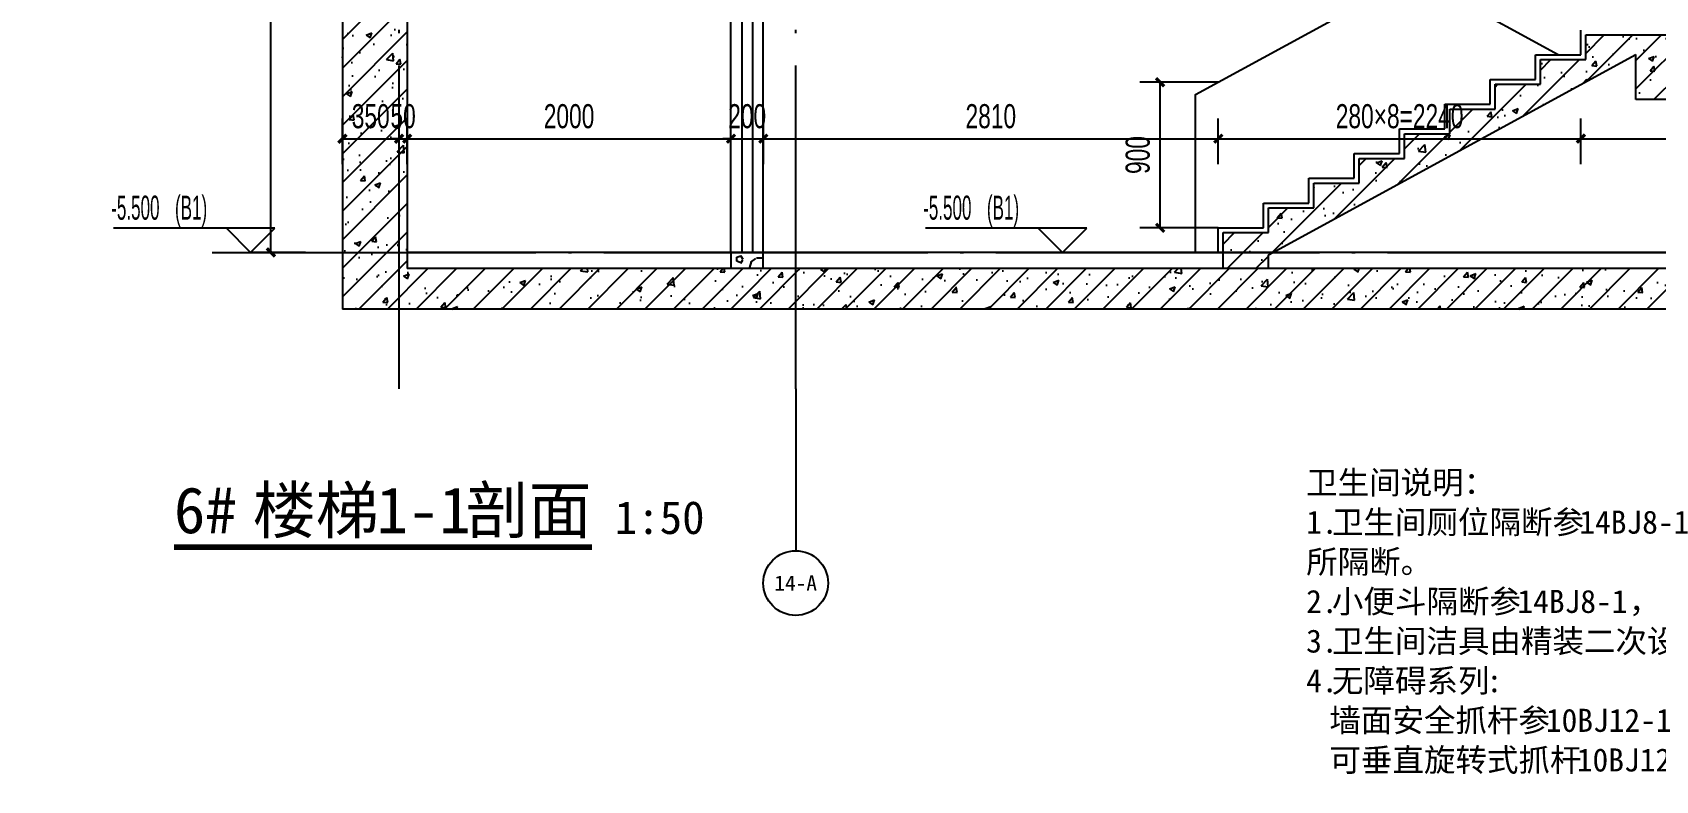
# Model space of a CAD drawing. Extents: x -26219 to 315419, y -160410 to -120810.
# Drawn here: x 255749 to 265774, y -140600 to -135975 of the extents above; entities that cross this region are included whole.
import ezdxf
from ezdxf.enums import TextEntityAlignment as Align
from ezdxf.xclip import XClip

# ---------------------------------------------------------------- set-up
doc = ezdxf.new("R2010")
doc.units = 0
doc.header["$LTSCALE"] = 1000
doc.header["$MEASUREMENT"] = 0
doc.header["$XCLIPFRAME"] = 0
doc.linetypes.add('104-14# 核心筒$2$DOTE', pattern=[2.42, 2, -0.2, 0.02, -0.2])
doc.linetypes.add('DOTE', pattern=[2.42, 2, -0.2, 0.02, -0.2])
for name, color, linetype in [('01-标注_尺寸', 124, 'Continuous'), ('01-标注_标高', 200, 'Continuous'), ('01-标注_轴线坐标', 132, 'Continuous'), ('02-TEXT_标注', 130, 'Continuous'), ('02-TEXT_轴号', 7, 'Continuous'), ('05-填充_天正', 26, 'Continuous'), ('104-13#14# B1核心筒$0$05-填充_天正', 26, 'Continuous'), ('104-13#14# B1核心筒$0$A-E_楼梯', 171, 'Continuous'), ('104-13#14# B1核心筒$0$A_STR-砼墙', 51, 'Continuous'), ('104-13#14# B1核心筒$0$DOOR_FIRE', 220, 'Continuous'), ('104-14# 核心筒$2$A_AXIS-轴线', 36, '104-14# 核心筒$2$DOTE'), ('A-C_窗', 140, 'Continuous'), ('A-E_栏杆', 232, 'Continuous'), ('A-SUR_保温', 222, 'Continuous'), ('A_AXIS-轴线', 36, 'Continuous'), ('A_STR-砌块墙', 121, 'Continuous'), ('A_STR-砼墙', 51, 'Continuous'), ('DIM_SYMB', 3, 'Continuous'), ('S_E_A-E_楼梯', 4, 'Continuous'), ('S_SURFACE', 6, 'Continuous'), ('建-标注-文本', 254, 'Continuous')]:
    doc.layers.add(name, color=color, linetype=linetype)
doc.layers.add('B1幕墙$0$04-不打印_辅助线', color=165, linetype='Continuous', plot=False)
doc.styles.add('_TCH_AXIS', font='STXIHEI_0.TTF', dxfattribs={"width": 0.75, "height": 750})
doc.styles.add('_TCH_DIM', font='ros.shx', dxfattribs={"width": 0.75, "bigfont": 'jd.shx'})
doc.styles.add('_TCH_DIM_T3', font='ros.shx', dxfattribs={"width": 0.705882, "bigfont": 'jd.shx'})
doc.styles.get("Standard").update_dxf_attribs({"font": 'STXIHEI_0.TTF'})
doc.dimstyles.new('_TCH_ARCH&&50', dxfattribs={"dimtxt": 148.75, "dimasz": 50, "dimexe": 125, "dimexo": 150, "dimgap": 63.125, "dimtad": 1, "dimdec": 0, "dimzin": 0, "dimdsep": 46, "dimtxsty": '_TCH_DIM_T3', "dimblk": 'ARCHTICK', "dimcen": 0.09, "dimclrt": 7, "dimazin": 2, "dimtfac": 1, "dimtdec": 0, "dimtix": 1, "dimtmove": 2, "dimatfit": 3, "dimfxl": 0, "dimtolj": 1, "dimtzin": 0, "dimarcsym": 0})
pattern_1 = [(45, (-234426.89, 209118.42), (-88.388348, 88.388348), []), (50, (-234426.9, 209118.42), (358.63009, -31.37607), [37.5, -412.5]), (355, (-234426.9, 209118.42), (-69.37567, 376.09607), [30, -330]), (100.4514, (-234397, 209115.8), (289.2547, 344.71977), [31.8701, -350.57106]), (46.1842, (-234426.9, 209218.4), (533.62052, -82.7595), [56.25, -618.75]), (96.6356, (-234382.4, 209211.5), (467.33135, 487.05894), [47.80514, -525.8565]), (351.1842, (-234426.9, 209218.4), (467.33097, 487.0593), [45, -495]), (21, (-234376.9, 209193.42), (298.45353, -201.30945), [37.5, -412.5]), (326, (-234376.9, 209193.42), (121.65767, 362.57502), [30, -330]), (71.4514, (-234352, 209176.64), (420.11131, 161.26525), [31.8701, -350.57106]), (37.5, (-234426.89, 209118.42), (6.079928, 166.446927), [0, -326, 0, -335, 0, -331.25]), (7.5, (-234426.89, 209118.42), (131.53477, 197.205856), [0, -191, 0, -318.5, 0, -126.25]), (327.5, (-234538.39, 209118.42), (266.911218, -11.277436), [0, -125, 0, -390, 0, -517.5]), (317.5, (-234588.39, 209118.42), (291.593085, 50.05249), [0, -162.5, 0, -259, 0, -367.5])]
pattern_2 = [(45, (0, 0), (-88.38835, 88.38835), []), (50, (0, 0), (358.6301, -31.37607), [37.5, -412.5]), (355, (0, 0), (-69.37567, 376.09607), [30, -330]), (100.4514, (29.9, -2.6), (289.2547, 344.71977), [31.8701, -350.57106]), (46.1842, (0, 100), (533.6205, -82.7595), [56.25, -618.75]), (96.6356, (44.47, 93.1), (467.33135, 487.0589), [47.8051, -525.8565]), (351.1842, (0, 100), (467.331, 487.0593), [45, -495]), (21, (50, 75), (298.45353, -201.30945), [37.5, -412.5]), (326, (50, 75), (121.65767, 362.575), [30, -330]), (71.4514, (74.87, 58.22), (420.1113, 161.26525), [31.8701, -350.57106]), (37.5, (0, 0), (6.07993, 166.446927), [0, -326, 0, -335, 0, -331.25]), (7.5, (0, 0), (131.53477, 197.20586), [0, -191, 0, -318.5, 0, -126.25]), (327.5, (-111.5, 0), (266.91122, -11.277436), [0, -125, 0, -390, 0, -517.5]), (317.5, (-161.5, 0), (291.59308, 50.0525), [0, -162.5, 0, -259, 0, -367.5])]

# ---------------------------------------------------------------- blocks, each defined once
blk = doc.blocks.new('B1幕墙')
at = {"layer": 'B1幕墙$0$04-不打印_辅助线'}
blk.add_lwpolyline([(-19723, 110825), (-17951, 111952), (-14731, 106890), (-10015, 109890), (-6726, 109890), (-6726, 107690), (-6591, 107690), (-6591, 96729), (-3286, 91533), (-3400, 91461), (-610, 87073), (-44110, 59404), (-49480, 60532), (-116340, 165647), (-95570, 173812), (-95424, 173440), (-115742, 165453), (-49233, 60889), (-44187, 59829), (-1077, 87250), (-3868, 91637), (-3501, 91871)], dxfattribs=at)
blk = doc.blocks.new('104-13#14# B1核心筒$0$$DorLib2D$00000002')
for p, q in [((-0.5, 0), (-0.5, 0.4875)), ((-0.475, 0.4875), (-0.5, 0.4875)), ((-0.475, 0), (-0.475, 0.4875)), ((0.475, 0), (0.475, 0.4875)), ((0.475, 0.4875), (0.5, 0.4875)), ((0.5, 0), (0.5, 0.4875)), ((-0.5, 0), (-0.475, 0)), ((0.5, 0), (0.475, 0))]:
    blk.add_line(p, q)
at = {"lineweight": 13}
for centre, start, end in [((-0.4875, 0), 0, 88.53072), ((0.4875, 0), 91.46928, 180)]:
    blk.add_arc(centre, 0.4875, start, end, dxfattribs=at)
blk = doc.blocks.new('104-13#14# B1核心筒')
at = {"layer": '104-13#14# B1核心筒$0$05-填充_天正', "linetype": 'Continuous'}
h = blk.add_hatch(dxfattribs=at)
h.set_pattern_fill('钢筋混凝土', color=256, scale=150, style=0)
h.set_pattern_definition([(45, (0, 0), (-265.16504, 265.16504), []), (50, (0, 0), (1075.8903, -94.1282), [112.5, -1237.5]), (355, (0, 0), (-208.127, 1128.288), [90, -990]), (100.4514, (89.7, -7.8), (867.764, 1034.1593), [95.61, -1051.713]), (46.1842, (0, 300), (1600.862, -248.2785), [168.75, -1856.25]), (96.6356, (133.4, 279.3), (1401.994, 1461.177), [143.415, -1577.57]), (351.1842, (0, 300), (1401.993, 1461.178), [135, -1485]), (21, (150, 225), (895.3606, -603.9283), [112.5, -1237.5]), (326, (150, 225), (364.973, 1087.725), [90, -990]), (71.4514, (224.6, 174.7), (1260.334, 483.796), [95.61, -1051.713]), (37.5, (0, 0), (18.2398, 499.3408), [0, -978, 0, -1005, 0, -993.75]), (7.5, (0, 0), (394.6043, 591.6176), [0, -573, 0, -955.5, 0, -378.75]), (327.5, (-334.5, 0), (800.73365, -33.8323), [0, -375, 0, -1170, 0, -1552.5]), (317.5, (-484.5, 0), (874.7793, 150.1575), [0, -487.5, 0, -777, 0, -1102.5])])
h.paths.add_polyline_path([(203250, -1200), (203250, -800), (170650, -800), (170650, -1200)])
at = {"layer": '104-13#14# B1核心筒$0$A_STR-砼墙', "linetype": 'Continuous'}
for p, q in [((203250, -800), (170650, -800)), ((203250, -1200), (170650, -1200))]:
    blk.add_line(p, q, dxfattribs=at)
at = {"layer": '104-13#14# B1核心筒$0$A-E_楼梯', "rotation": 57.54087654752239}
blk.add_blockref('B1幕墙', (289197.1, 8062.4), dxfattribs=at)
at = {"layer": '104-13#14# B1核心筒$0$DOOR_FIRE', "xscale": 1500, "yscale": -1500, "zscale": 200}
blk.add_blockref('104-13#14# B1核心筒$0$$DorLib2D$00000002', (172500, 1300), dxfattribs=at)
blk = doc.blocks.new('104-14# 核心筒')
at = {"layer": '104-14# 核心筒$2$A_AXIS-轴线'}
for p, q in [((95400, 139633.6), (95400, 80554.9)), ((-9370.1, 96800), (120259.9, 96800)), ((104400, 21650), (110517.1, 43636))]:
    blk.add_line(p, q, dxfattribs=at)
blk = doc.blocks.new('_ArchTick')
at = {"color": 0, "linetype": 'ByBlock', "const_width": 0.4}
blk.add_lwpolyline([(-0.5, -0.5), (0.5, 0.5)], dxfattribs=at)
blk = doc.blocks.new('*D582')
at = {"layer": '01-标注_尺寸', "color": 0, "lineweight": -2, "transparency": 16777216}
for p, q in [((265313, -136790), (265313, -136507)), ((266813, -136790), (266813, -136507)), ((265313, -136632), (266813, -136632))]:
    blk.add_line(p, q, dxfattribs=at)
at = {"layer": 'Defpoints', "color": 0, "transparency": 16777216}
for p in [(266813, -136632), (265313, -136940), (266813, -136940)]:
    blk.add_point(p, dxfattribs=at)
at = {"layer": '01-标注_尺寸', "color": 0, "lineweight": -2, "transparency": 16777216, "xscale": 50, "yscale": 50, "zscale": 50, "rotation": 180}
blk.add_blockref('_ArchTick', (265313, -136632), dxfattribs=at)
at = {"layer": '01-标注_尺寸', "color": 0, "lineweight": -2, "transparency": 16777216, "xscale": 50, "yscale": 50, "zscale": 50}
blk.add_blockref('_ArchTick', (266813, -136632), dxfattribs=at)
at = {"layer": '01-标注_尺寸', "color": 7, "transparency": 16777216, "insert": (266063, -136494), "char_height": 148.8, "attachment_point": 5, "style": '_TCH_DIM_T3'}
blk.add_mtext('\\A1;1500', dxfattribs=at)
blk = doc.blocks.new('*D583')
at = {"layer": '01-标注_尺寸', "color": 0, "lineweight": -2, "transparency": 16777216}
for p, q in [((263073, -136790), (263073, -136507)), ((265313, -136790), (265313, -136507)), ((263073, -136632), (265313, -136632))]:
    blk.add_line(p, q, dxfattribs=at)
at = {"layer": 'Defpoints', "color": 0, "transparency": 16777216}
for p in [(265313, -136632), (263073, -136940), (265313, -136940)]:
    blk.add_point(p, dxfattribs=at)
at = {"layer": '01-标注_尺寸', "color": 0, "lineweight": -2, "transparency": 16777216, "xscale": 50, "yscale": 50, "zscale": 50, "rotation": 180}
blk.add_blockref('_ArchTick', (263073, -136632), dxfattribs=at)
at = {"layer": '01-标注_尺寸', "color": 0, "lineweight": -2, "transparency": 16777216, "xscale": 50, "yscale": 50, "zscale": 50}
blk.add_blockref('_ArchTick', (265313, -136632), dxfattribs=at)
at = {"layer": '01-标注_尺寸', "color": 7, "transparency": 16777216, "insert": (264193, -136494), "char_height": 148.75, "attachment_point": 5, "style": '_TCH_DIM_T3'}
blk.add_mtext('\\A1;280×8=2240', dxfattribs=at)
blk = doc.blocks.new('*D584')
at = {"layer": '01-标注_尺寸', "color": 0, "lineweight": -2, "transparency": 16777216}
for p, q in [((260263, -136790), (260263, -136507)), ((263073, -136790), (263073, -136507)), ((260263, -136632), (263073, -136632))]:
    blk.add_line(p, q, dxfattribs=at)
at = {"layer": 'Defpoints', "color": 0, "transparency": 16777216}
for p in [(263073, -136632), (260263, -136940), (263073, -136940)]:
    blk.add_point(p, dxfattribs=at)
at = {"layer": '01-标注_尺寸', "color": 0, "lineweight": -2, "transparency": 16777216, "xscale": 50, "yscale": 50, "zscale": 50, "rotation": 180}
blk.add_blockref('_ArchTick', (260263, -136632), dxfattribs=at)
at = {"layer": '01-标注_尺寸', "color": 0, "lineweight": -2, "transparency": 16777216, "xscale": 50, "yscale": 50, "zscale": 50}
blk.add_blockref('_ArchTick', (263073, -136632), dxfattribs=at)
at = {"layer": '01-标注_尺寸', "color": 7, "transparency": 16777216, "insert": (261668, -136494), "char_height": 148.8, "attachment_point": 5, "style": '_TCH_DIM_T3'}
blk.add_mtext('\\A1;2810', dxfattribs=at)
blk = doc.blocks.new('*D585')
at = {"layer": '01-标注_尺寸', "color": 0, "lineweight": -2, "transparency": 16777216}
for p, q in [((260063, -136790), (260063, -136507)), ((260263, -136790), (260263, -136507)), ((260063, -136632), (260013, -136632)), ((260063, -136632), (260263, -136632)), ((260263, -136632), (260313, -136632))]:
    blk.add_line(p, q, dxfattribs=at)
at = {"layer": 'Defpoints', "color": 0, "transparency": 16777216}
for p in [(260263, -136632), (260063, -136940), (260263, -136940)]:
    blk.add_point(p, dxfattribs=at)
at = {"layer": '01-标注_尺寸', "color": 0, "lineweight": -2, "transparency": 16777216, "xscale": 50, "yscale": 50, "zscale": 50}
blk.add_blockref('_ArchTick', (260063, -136632), dxfattribs=at)
at = {"layer": '01-标注_尺寸', "color": 0, "lineweight": -2, "transparency": 16777216, "xscale": 50, "yscale": 50, "zscale": 50, "rotation": 180}
blk.add_blockref('_ArchTick', (260263, -136632), dxfattribs=at)
at = {"layer": '01-标注_尺寸', "color": 7, "transparency": 16777216, "insert": (260163, -136494), "char_height": 148.8, "attachment_point": 5, "style": '_TCH_DIM_T3'}
blk.add_mtext('\\A1;200', dxfattribs=at)
blk = doc.blocks.new('*D586')
at = {"layer": '01-标注_尺寸', "color": 0, "lineweight": -2, "transparency": 16777216}
for p, q in [((258063, -136790), (258063, -136507)), ((260063, -136790), (260063, -136507)), ((258063, -136632), (260063, -136632))]:
    blk.add_line(p, q, dxfattribs=at)
at = {"layer": 'Defpoints', "color": 0, "transparency": 16777216}
for p in [(260063, -136632), (258063, -136940), (260063, -136940)]:
    blk.add_point(p, dxfattribs=at)
at = {"layer": '01-标注_尺寸', "color": 0, "lineweight": -2, "transparency": 16777216, "xscale": 50, "yscale": 50, "zscale": 50, "rotation": 180}
blk.add_blockref('_ArchTick', (258063, -136632), dxfattribs=at)
at = {"layer": '01-标注_尺寸', "color": 0, "lineweight": -2, "transparency": 16777216, "xscale": 50, "yscale": 50, "zscale": 50}
blk.add_blockref('_ArchTick', (260063, -136632), dxfattribs=at)
at = {"layer": '01-标注_尺寸', "color": 7, "transparency": 16777216, "insert": (259063, -136494), "char_height": 148.8, "attachment_point": 5, "style": '_TCH_DIM_T3'}
blk.add_mtext('\\A1;2000', dxfattribs=at)
blk = doc.blocks.new('*D587')
at = {"layer": '01-标注_尺寸', "color": 0, "lineweight": -2, "transparency": 16777216}
for p, q in [((258013, -136790), (258013, -136507)), ((258063, -136790), (258063, -136507)), ((258013, -136632), (257963, -136632)), ((258013, -136632), (258063, -136632)), ((258063, -136632), (258113, -136632))]:
    blk.add_line(p, q, dxfattribs=at)
at = {"layer": 'Defpoints', "color": 0, "transparency": 16777216}
for p in [(258063, -136632), (258013, -136940), (258063, -136940)]:
    blk.add_point(p, dxfattribs=at)
at = {"layer": '01-标注_尺寸', "color": 0, "lineweight": -2, "transparency": 16777216, "xscale": 50, "yscale": 50, "zscale": 50}
blk.add_blockref('_ArchTick', (258013, -136632), dxfattribs=at)
at = {"layer": '01-标注_尺寸', "color": 0, "lineweight": -2, "transparency": 16777216, "xscale": 50, "yscale": 50, "zscale": 50, "rotation": 180}
blk.add_blockref('_ArchTick', (258063, -136632), dxfattribs=at)
at = {"layer": '01-标注_尺寸', "color": 7, "transparency": 16777216, "insert": (258038, -136494), "char_height": 148.8, "attachment_point": 5, "style": '_TCH_DIM_T3'}
blk.add_mtext('\\A1;50', dxfattribs=at)
blk = doc.blocks.new('*D588')
at = {"layer": '01-标注_尺寸', "color": 0, "lineweight": -2, "transparency": 16777216}
for p, q in [((257663, -136790), (257663, -136507)), ((258013, -136790), (258013, -136507)), ((257663, -136632), (258013, -136632))]:
    blk.add_line(p, q, dxfattribs=at)
at = {"layer": 'Defpoints', "color": 0, "transparency": 16777216}
for p in [(258013, -136632), (257663, -136940), (258013, -136940)]:
    blk.add_point(p, dxfattribs=at)
at = {"layer": '01-标注_尺寸', "color": 0, "lineweight": -2, "transparency": 16777216, "xscale": 50, "yscale": 50, "zscale": 50, "rotation": 180}
blk.add_blockref('_ArchTick', (257663, -136632), dxfattribs=at)
at = {"layer": '01-标注_尺寸', "color": 0, "lineweight": -2, "transparency": 16777216, "xscale": 50, "yscale": 50, "zscale": 50}
blk.add_blockref('_ArchTick', (258013, -136632), dxfattribs=at)
at = {"layer": '01-标注_尺寸', "color": 7, "transparency": 16777216, "insert": (257838, -136494), "char_height": 148.8, "attachment_point": 5, "style": '_TCH_DIM_T3'}
blk.add_mtext('\\A1;350', dxfattribs=at)
blk = doc.blocks.new('*D598')
at = {"layer": '01-标注_尺寸', "color": 0, "lineweight": -2, "transparency": 16777216}
for p, q in [((257436, -131835), (257096, -131835)), ((257221, -137335), (257221, -131835)), ((257436, -137335), (257096, -137335))]:
    blk.add_line(p, q, dxfattribs=at)
at = {"layer": 'Defpoints', "color": 0, "transparency": 16777216}
for p in [(257221, -131835), (257586, -131835), (257586, -137335)]:
    blk.add_point(p, dxfattribs=at)
at = {"layer": '01-标注_尺寸', "color": 0, "lineweight": -2, "transparency": 16777216, "xscale": 50, "yscale": 50, "zscale": 50}
for p, rotation in [((257221, -131835), 90), ((257221, -137335), 270)]:
    blk.add_blockref('_ArchTick', p, dxfattribs=dict(at, rotation=rotation))
at = {"layer": '01-标注_尺寸', "color": 7, "transparency": 16777216, "insert": (257084, -134585), "char_height": 148.8, "attachment_point": 5, "rotation": 90, "style": '_TCH_DIM_T3'}
blk.add_mtext('\\A1;5500', dxfattribs=at)
blk = doc.blocks.new('$TCHSYS$WIN2D')
for p, q in [((-0.5, 0.5), (0.5, 0.5)), ((-0.5, 0.5), (-0.5, -0.5)), ((0.5, 0.5), (0.5, -0.5)), ((0.5, 0.1667), (-0.5, 0.1667)), ((0.5, -0.1667), (-0.5, -0.1667)), ((-0.5, -0.5), (0.5, -0.5))]:
    blk.add_line(p, q)
blk = doc.blocks.new('*D903')
at = {"layer": '01-标注_尺寸', "color": 0, "lineweight": -2, "transparency": 16777216}
for p, q in [((263073, -136283), (262589, -136283)), ((262714, -137183), (262714, -136283)), ((263073, -137183), (262589, -137183))]:
    blk.add_line(p, q, dxfattribs=at)
at = {"layer": 'Defpoints', "color": 0, "transparency": 16777216}
for p in [(262714, -136283), (263223, -136283), (263223, -137183)]:
    blk.add_point(p, dxfattribs=at)
at = {"layer": '01-标注_尺寸', "color": 0, "lineweight": -2, "transparency": 16777216, "xscale": 50, "yscale": 50, "zscale": 50}
for p, rotation in [((262714, -136283), 90), ((262714, -137183), 270)]:
    blk.add_blockref('_ArchTick', p, dxfattribs=dict(at, rotation=rotation))
at = {"layer": '01-标注_尺寸', "color": 7, "transparency": 16777216, "insert": (262576, -136733), "char_height": 148.8, "attachment_point": 5, "rotation": 90, "style": '_TCH_DIM_T3'}
blk.add_mtext('\\A1;900', dxfattribs=at)

msp = doc.modelspace()

# ---------------------------------------------------------------- hatches: boundary and pattern name
at = {"layer": '05-填充_天正'}
h = msp.add_hatch(dxfattribs=at)
h.set_pattern_fill('钢筋混凝土', color=256, scale=50, style=0)
h.set_pattern_definition(pattern_2)
h.paths.add_polyline_path([(258062.7, -133085.3), (257662.7, -132835.3), (257662.7, -137685.3), (258062.7, -137435.3)])
h = msp.add_hatch(dxfattribs=at)
h.set_pattern_fill('钢筋混凝土', color=256, scale=50, style=0)
h.set_pattern_definition(pattern_1)
h.paths.add_polyline_path([(263102.7, -137435.3), (263102.7, -137212.5), (263382.7, -137212.5), (263382.7, -137059.8), (263662.7, -137059.8), (263662.7, -136907), (263942.7, -136907), (263942.7, -136754.2), (264222.7, -136754.2), (264222.7, -136601.4), (264502.7, -136601.4), (264502.7, -136448.7), (264782.7, -136448.7), (264782.7, -136295.9), (265062.7, -136295.9), (265062.7, -136143.1), (265342.7, -136143.1), (265342.7, -135990.3), (265652.7, -135990.3), (265652.7, -136110.7), (263382.7, -137349.2), (263382.7, -137435.3)])
h = msp.add_hatch(dxfattribs=at)
h.set_pattern_fill('钢筋混凝土', color=256, scale=50, style=0)
h.set_pattern_definition(pattern_1)
h.paths.add_polyline_path([(266812.7, -136110.3), (266812.7, -135990.3), (265652.7, -135990.3), (265652.7, -136390.3), (265902.7, -136390.3), (265902.7, -136110.3)])
h = msp.add_hatch(dxfattribs=at)
h.set_pattern_fill('加气混凝土', color=256, scale=50, style=0)
h.set_pattern_definition([(0, (177, -183), (300, 600), [0, -600]), (0, (-174, -264), (300, 600), [0, -600]), (0, (21, -270), (300, 600), [0, -600]), (0, (234, -93), (300, 600), [0, -600]), (0, (-15, -300), (300, 600), [0, -600]), (0, (294, 285), (300, 600), [0, -600]), (0, (111, 237), (300, 600), [0, -600]), (0, (207, 162), (300, 600), [0, -600]), (0, (-282, 150), (300, 600), [0, -600]), (0, (12, 123), (300, 600), [0, -600]), (0, (-102, -30), (300, 600), [0, -600]), (0, (-96, -255), (300, 600), [0, -600]), (0, (129, -279), (300, 600), [0, -600]), (0, (294, -15), (300, 600), [0, -600]), (0, (-267, -108), (300, 600), [0, -600]), (0, (-216, -6), (300, 600), [0, -600]), (0, (18, -48), (300, 600), [0, -600]), (0, (-66, -135), (300, 600), [0, -600]), (0, (-114, 63), (300, 600), [0, -600]), (0, (-39, 288), (300, 600), [0, -600]), (0, (-243, -234), (300, 600), [0, -600]), (0, (87, 165), (300, 600), [0, -600]), (0, (-192, 174), (300, 600), [0, -600]), (0, (-240, 252), (300, 600), [0, -600]), (130.601294, (257.143, 97.143), (-1499.9999834, 1800.000008), [26.3416, -11037.111]), (18.43495, (214.29, 108.57), (1499.999994, 599.999996), [27.1052, -3767.6279]), (90, (214.3, 82.86), (300, 600), [25.7143, -1174.2857]), (161.56505, (240, 74.29), (-1500.000008, 599.999955), [27.1052, -3767.6279]), (53.1301, (240, 74.29), (300, 600), [28.5714, -2971.4285]), (135, (262.86, -231.43), (-300.00004, 599.99996), [24.2437, -1672.8126]), (45, (228.57, -231.43), (300, 600), [24.2437, -1672.8126]), (135, (245.71, -248.57), (-300.00004, 599.99996), [24.2437, -1672.8126]), (45, (245.71, -248.57), (300, 600), [24.2437, -1672.8126]), (116.56505, (-25.7, 171.43), (-5e-05, 1200), [31.9438, -638.8765]), (180, (-40, 200), (-300, 600), [34.2857, -565.7142]), (63.43495, (-88.57, 171.43), (3e-06, 1200), [31.9438, -638.8765]), (116.56505, (-74.3, 142.86), (-5e-05, 1200), [31.9438, -638.8765]), (0, (-74.3, 142.86), (300, 600), [34.2857, -565.7142]), (63.43495, (-40, 142.86), (3e-06, 1200), [31.9438, -638.8765]), (107.102728, (200, -31.429), (-899.9999656, 3000.0000048), [38.8613, -16282.9025]), (143.972626, (188.57, 5.714), (-5699.999928, 4199.999995), [38.8613, -8122.02]), (180, (157.14, 28.6), (-300, 600), [37.1429, -562.8571]), (36.027373, (88.57, 5.714), (5699.999958, 4199.999955), [38.8613, -8122.02]), (71.56505, (77.14, -28.57), (900.000005, 2999.999995), [36.1403, -3758.5928]), (107.102728, (88.571, -65.714), (-899.9999656, 3000.0000048), [38.8613, -16282.9025]), (143.972626, (120, -88.57), (-5699.999928, 4199.999995), [38.8613, -8122.02]), (0, (120, -88.6), (300, 600), [37.1429, -562.8571]), (36.027373, (157.143, -88.57), (5699.999958, 4199.999955), [38.8613, -8122.02]), (71.56505, (188.57, -65.71), (900.000005, 2999.999995), [36.1403, -3758.5928]), (150.255118, (205.714, 248.57), (-900.000002, 599.999993), [23.035, -4814.3196]), (90, (185.7, 237.14), (300, 600), [22.8571, -1177.1427]), (29.74488, (185.714, 237.14), (900, 599.999997), [23.035, -4814.3196]), (116.56505, (65.7, -177.14), (-5e-05, 1200), [31.9438, -638.8765]), (168.690067, (51.43, -148.57), (-2700.000002, 599.999985), [29.1373, -6089.6855]), (41.185925, (0, -162.857), (7499.9999546, 6599.9999423), [30.3718, -12725.802]), (90, (0, -191.43), (300, 600), [28.5714, -1171.4285]), (138.814074, (22.857, -211.429), (-7499.9998667, 6600.000042), [30.3718, -12725.802]), (16.699244, (22.857, -211.429), (9899.9999255, 2999.9999686), [29.8295, -12498.5375]), (60.945396, (51.43, -202.857), (299.9999992, 599.9999947), [29.4161, -12325.3395]), (109.983106, (-185.714, 74.286), (-1500.0000056, 4199.9999889), [33.442, -14012.1975]), (155.556045, (-197.143, 105.714), (-3900.0000149, 1799.9999626), [34.523, -14465.1315]), (24.443955, (-260, 105.714), (3900.000002, 1799.9999913), [34.523, -14465.1315]), (70.016893, (-271.429, 74.286), (1500.0000045, 4199.9999896), [33.442, -14012.1975]), (109.983106, (-260, 42.857), (-1500.0000056, 4199.9999889), [33.442, -14012.1975]), (160.016893, (-228.57, 31.43), (-1500.000001, 599.999973), [33.442, -6989.3775]), (19.983107, (-228.57, 31.43), (1499.999992, 599.999999), [33.442, -6989.3775]), (70.016893, (-197.143, 42.857), (1500.0000045, 4199.9999896), [33.442, -14012.1975]), (122.005383, (37.14, 20), (-300.00004, 599.99997), [26.9542, -5633.434]), (18.43495, (-2.86, 34.29), (1499.999994, 599.999996), [27.1052, -3767.6279]), (90, (-2.86, 8.57), (300, 600), [25.7143, -1174.2857]), (161.56505, (22.86, 0), (-1500.000008, 599.999955), [27.1052, -3767.6279]), (54.462322, (22.857, 0), (2099.999997, 2999.9999955), [24.5781, -10298.2115]), (116.56505, (-137.14, -125.7), (-5e-05, 1200), [31.9438, -638.8765]), (180, (-151.4, -97.14), (-300, 600), [31.4286, -568.5714]), (59.036243, (-200, -125.714), (300.000001, 599.999997), [33.3197, -6963.822]), (120.963756, (-182.857, -154.286), (-300.000041, 599.999972), [33.3197, -6963.822]), (0, (-182.86, -154.3), (300, 600), [31.4286, -568.5714]), (63.43495, (-151.43, -154.3), (3e-06, 1200), [31.9438, -638.8765])])
h.paths.add_polyline_path([(260262.7, -137435.3), (260262.7, -137335.3), (260062.7, -137335.3), (260062.7, -137435.3)])
h = msp.add_hatch(dxfattribs=at)
h.set_pattern_fill('钢筋混凝土', color=256, scale=50, style=0)
h.set_pattern_definition(pattern_2)
h.paths.add_polyline_path([(260162.7, -137685.3), (260162.7, -137435.3), (258062.7, -137435.3), (257662.7, -137685.3)])
h = msp.add_hatch(dxfattribs=at)
h.set_pattern_fill('钢筋混凝土', color=256, scale=50, style=0)
h.set_pattern_definition(pattern_2)
h.paths.add_polyline_path([(266912.7, -137685.3), (266912.7, -137435.3), (260162.7, -137435.3), (260162.7, -137685.3)])

# ---------------------------------------------------------------- linework, layer by layer
at = {"layer": '01-标注_标高'}
for p, q in [((257246.3, -137185.3), (256249.9, -137185.3)), ((257096.3, -137335.3), (256946.3, -137185.3)), ((257096.3, -137335.3), (257246.3, -137185.3)), ((262261.3, -137185.3), (261264.9, -137185.3)), ((262111.3, -137335.3), (261961.3, -137185.3)), ((262111.3, -137335.3), (262261.3, -137185.3))]:
    msp.add_line(p, q, dxfattribs=at)
at = {"layer": '01-标注_轴线坐标'}
msp.add_line((260462.7, -138178.9), (260462.7, -139178.9), dxfattribs=at)
msp.add_circle((260462.7, -139378.9), 200, dxfattribs=at)
at = {"layer": 'A-E_栏杆'}
msp.add_lwpolyline([(262932.7, -137335.3), (262932.7, -136358.9), (265452.7, -134983.9)], dxfattribs=at)
at = {"layer": 'A-SUR_保温'}
for p, q in [((260062.7, -137335.3), (258062.7, -137335.3)), ((266812.7, -137335.3), (260262.7, -137335.3))]:
    msp.add_line(p, q, dxfattribs=at)
at = {"layer": 'A_AXIS-轴线', "linetype": 'DOTE'}
for p, q in [((258012.7, -138178.9), (258012.7, -128835.3)), ((260462.7, -138178.9), (260462.7, -128835.3))]:
    msp.add_line(p, q, dxfattribs=at)
msp.add_lwpolyline([(256858.7, -137335.3), (267912.7, -137335.3)], dxfattribs=at)
at = {"layer": 'A_STR-砌块墙'}
for p, q in [((260262.7, -137335.3), (260062.7, -137335.3)), ((260062.7, -137335.3), (260062.7, -137435.3)), ((260262.7, -137435.3), (260262.7, -137335.3))]:
    msp.add_line(p, q, dxfattribs=at)
at = {"layer": 'A_STR-砼墙'}
for p, q in [((257662.7, -132835.3), (257662.7, -137685.3)), ((258062.7, -133085.3), (258062.7, -137435.3)), ((265342.7, -136143.1), (265342.7, -135990.3)), ((265342.7, -135990.3), (266812.7, -135990.3)), ((263382.7, -137349.2), (265652.7, -136110.7)), ((265652.7, -136390.3), (265652.7, -136110.7)), ((265062.7, -136295.9), (265062.7, -136143.1)), ((265062.7, -136143.1), (265342.7, -136143.1)), ((264782.7, -136448.7), (264782.7, -136295.9)), ((264782.7, -136295.9), (265062.7, -136295.9)), ((265902.7, -136390.3), (265652.7, -136390.3)), ((264502.7, -136601.4), (264502.7, -136448.7)), ((264502.7, -136448.7), (264782.7, -136448.7)), ((264222.7, -136754.2), (264222.7, -136601.4)), ((264222.7, -136601.4), (264502.7, -136601.4)), ((263942.7, -136907), (263942.7, -136754.2)), ((263942.7, -136754.2), (264222.7, -136754.2)), ((263662.7, -137059.8), (263662.7, -136907)), ((263662.7, -136907), (263942.7, -136907)), ((263382.7, -137212.5), (263382.7, -137059.8)), ((263382.7, -137059.8), (263662.7, -137059.8)), ((263102.7, -137435.3), (263102.7, -137212.5)), ((263102.7, -137212.5), (263382.7, -137212.5)), ((260162.7, -137435.3), (258062.7, -137435.3)), ((266912.7, -137435.3), (260162.7, -137435.3)), ((263382.7, -137435.3), (263382.7, -137349.2)), ((260162.7, -137685.3), (257662.7, -137685.3)), ((266912.7, -137685.3), (260162.7, -137685.3))]:
    msp.add_line(p, q, dxfattribs=at)
at = {"layer": 'DIM_SYMB', "const_width": 35}
msp.add_lwpolyline([(256622.2, -139156.6), (259205.3, -139156.6)], dxfattribs=at)
at = {"layer": 'S_E_A-E_楼梯'}
msp.add_line((265172.2, -136113.1), (262672.7, -134749.3), dxfattribs=at)
at = {"layer": 'S_SURFACE'}
for p, q in [((265312.7, -136080.3), (265312.7, -135960.3)), ((265032.7, -136265.9), (265032.7, -136113.1)), ((265032.7, -136113.1), (265312.7, -136113.1)), ((265312.7, -136113.1), (265312.7, -136080.3)), ((265312.7, -136080.3), (265312.7, -136080.3)), ((264752.7, -136418.7), (264752.7, -136265.9)), ((264752.7, -136265.9), (265032.7, -136265.9)), ((264472.7, -136571.4), (264472.7, -136418.7)), ((264472.7, -136418.7), (264752.7, -136418.7)), ((264192.7, -136724.2), (264192.7, -136571.4)), ((264192.7, -136571.4), (264472.7, -136571.4)), ((263912.7, -136877), (263912.7, -136724.2)), ((263912.7, -136724.2), (264192.7, -136724.2)), ((263632.7, -137029.8), (263632.7, -136877)), ((263632.7, -136877), (263912.7, -136877)), ((263352.7, -137182.5), (263352.7, -137029.8)), ((263352.7, -137029.8), (263632.7, -137029.8)), ((263072.7, -137335.3), (263072.7, -137182.5)), ((263072.7, -137182.5), (263352.7, -137182.5))]:
    msp.add_line(p, q, dxfattribs=at)

# ---------------------------------------------------------------- block references
ref = msp.add_blockref('104-13#14# B1核心筒', (83110.6, -136819.8))
XClip(ref).set_block_clipping_path([(166599.9946633652, -1823.14907876), (171999.9946633652, 8745.6171003908)])
ref = msp.add_blockref('104-14# 核心筒', (243788.7, -236343.4))
XClip(ref).set_block_clipping_path([(32000, 95800), (42400, 107298.7390783391)])
ref = msp.add_blockref('104-14# 核心筒', (150626, -164550))
XClip(ref).set_block_clipping_path([(94550.0000000024, 12139.8027840568), (105750.0000113929, 22499.9999875159)])
ref = msp.add_blockref('104-14# 核心筒', (162825.3, -253650))
XClip(ref).set_block_clipping_path([(94442.2879467641, 101022.6274729816), (105150.0000113929, 111550)])
at = {"layer": 'A-C_窗', "xscale": -2300, "yscale": 200, "zscale": 200, "rotation": 270}
msp.add_blockref('$TCHSYS$WIN2D', (260162.7, -136185.3), dxfattribs=at)

# ---------------------------------------------------------------- texts
at = {"layer": '02-TEXT_标注', "style": '_TCH_DIM', "width": 0.529412}
for s, p in [('-5.500', (256234.9, -137132.8)), ('(B1)', (256629, -137132.8)), ('-5.500', (261249.9, -137132.8)), ('(B1)', (261643.9, -137132.8))]:
    msp.add_text(s, height=148.75, dxfattribs=at).set_placement(p)
at = {"layer": '02-TEXT_标注'}
for s, height, p in [('卫生间说明：', 142.71, (263615.8, -138828.5)), ('1.', 142.71, (263615.8, -139073.5)), ('卫生间厕位隔断参', 142.71, (263774.6, -139073.5)), ('14BJ8-1', 142.71, (265303, -139073.5)), ('所隔断。', 142.71, (263615.8, -139318.5)), ('2.', 142.71, (263615.8, -139563.5)), ('小便斗隔断参', 142.71, (263774.6, -139563.5)), ('14BJ8-1', 142.71, (264920.9, -139563.5)), ('，', 142.7, (265609.4, -139563.5)), ('卫生间洁具由精装二次设计。', 142.713, (263774.6, -139808.5)), ('3.', 142.71, (263615.8, -139808.5)), ('4.', 142.71, (263615.8, -140053.5)), ('无障碍系列', 142.71, (263774.6, -140053.5)), (':', 142.7, (264729.8, -140053.5)), ('墙面安全抓杆参', 142.71, (263759.1, -140298.5)), ('10BJ12-1', 142.71, (265096.4, -140298.5)), ('可垂直旋转式抓杆', 142.71, (263759.1, -140543.5)), ('10BJ12-1', 142.71, (265287.5, -140543.5))]:
    msp.add_text(s, height=height, dxfattribs=at).set_placement(p)
at = {"layer": '02-TEXT_轴号', "style": '_TCH_AXIS', "width": 0.928571}
msp.add_text('14-A', height=94.6, dxfattribs=at).set_placement((260330.9, -139426.2), (260594.4, -139426.2), align=Align.FIT)
at = {"layer": '建-标注-文本'}
for s, height, p in [('楼梯', 285.43, (257109, -139070.9)), ('剖面', 285.43, (258423.4, -139070.9)), ('6#', 285.43, (256622.2, -139070.9)), ('1-1', 285.43, (257873.2, -139070.9)), ('1:50', 203.88, (259345.3, -139075.5))]:
    msp.add_text(s, height=height, dxfattribs=at).set_placement(p)

# ---------------------------------------------------------------- dimensions: what is measured, and where the dimension line sits
at = {"layer": '01-标注_尺寸'}
for p1, p2, distance, picture, middle in [((257585.6, -137335.3), (257585.6, -131835.3), 364.3, '*D598', (257083.8, -134585.3)), ((263222.7, -137182.5), (263222.7, -136282.5), 508.7, '*D903', (262576.5, -136732.5)), ((257662.7, -136940), (258012.7, -136940), 308.3, '*D588', (257837.7, -136494.2)), ((258012.7, -136940), (258062.7, -136940), 308.3, '*D587', (258037.7, -136494.2)), ((258062.7, -136940), (260062.7, -136940), 308.3, '*D586', (259062.7, -136494.2)), ((260062.7, -136940), (260262.7, -136940), 308.3, '*D585', (260162.7, -136494.2)), ((260262.7, -136940), (263072.7, -136940), 308.3, '*D584', (261667.7, -136494.2)), ((265312.7, -136940), (266812.7, -136940), 308.3, '*D582', (266062.7, -136494.2))]:
    dim = msp.add_aligned_dim(p1=p1, p2=p2, distance=distance, dimstyle='_TCH_ARCH&&50', dxfattribs=at)
    dim.commit()
    dim.dimension.update_dxf_attribs({"geometry": picture, "text_midpoint": middle})
dim = msp.add_aligned_dim(p1=(263072.7, -136940), p2=(265312.7, -136940), distance=308.3, text='280×8=2240', dimstyle='_TCH_ARCH&&50', dxfattribs=at)
dim.commit()
dim.dimension.update_dxf_attribs({"geometry": '*D583', "text_midpoint": (264192.7, -136494.2)})

doc.saveas('drawing.dxf')
